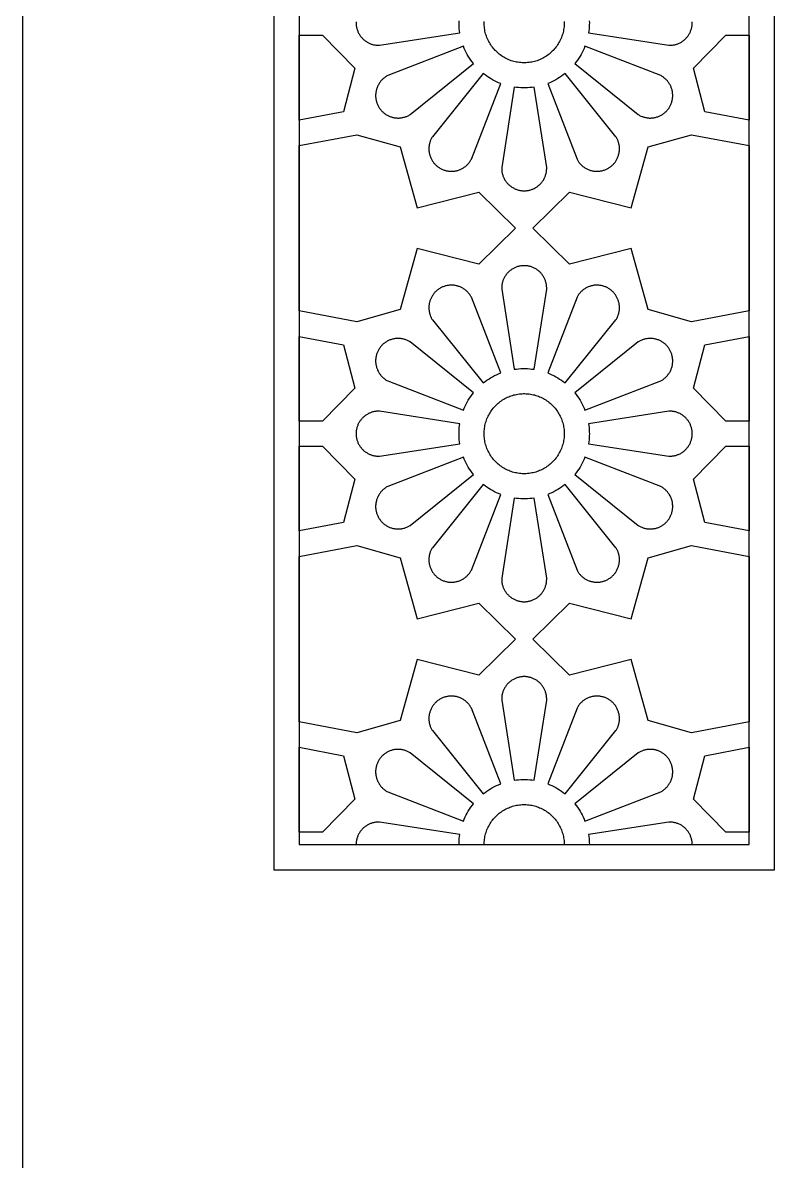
# Model space of a CAD drawing. Extents: x 0 to 1266, y 0 to 1438.
# Drawn here: x 0 to 305.1, y 265.8 to 719.1 of the extents above; entities that cross this region are included whole.
import ezdxf

# ---------------------------------------------------------------- set-up
doc = ezdxf.new("R2010")
doc.units = 0
doc.layers.add('Default_Layer', color=1, linetype='CONTINUOUS')

msp = doc.modelspace()

# ---------------------------------------------------------------- linework, layer by layer
at = {"layer": 'Default_Layer'}
for points in [[(0, 1438.2), (1266.43, 1438.2), (1266.43, 0), (0, 0), (0, 1438.2)], [(299.2, 1056.36), (100, 1056.36), (100, 381.84), (299.2, 381.84), (299.2, 1056.36)], [(289.2, 391.84), (289.2, 1046.36), (110, 1046.36), (110, 391.84), (289.2, 391.84)], [(132.14, 701.02), (127.71, 683.7), (110, 680.36), (110, 714.1), (119.36, 714.1), (132.14, 701.02)], [(271.49, 683.7), (267.06, 701.02), (279.84, 714.1), (289.2, 714.1), (289.2, 680.36), (271.49, 683.7)], [(179.39, 702.83), (178.85, 703.53), (178.33, 704.26), (177.83, 704.99), (177.36, 705.75), (176.92, 706.52), (176.5, 707.3), (176.11, 708.1), (175.74, 708.91), (175.41, 709.74), (145.26, 698.07), (144.98, 697.92), (144.72, 697.76), (144.46, 697.59), (144.2, 697.42), (143.95, 697.23), (143.71, 697.04), (143.47, 696.83), (143.24, 696.62), (143.02, 696.41), (142.81, 696.18), (142.6, 695.95), (142.41, 695.71), (142.22, 695.46), (142.04, 695.21), (141.87, 694.95), (141.7, 694.69), (141.55, 694.42), (141.41, 694.14), (141.27, 693.86), (141.15, 693.58), (141.03, 693.29), (140.93, 692.99), (140.84, 692.7), (140.75, 692.4), (140.68, 692.1), (140.62, 691.79), (140.56, 691.49), (140.52, 691.18), (140.49, 690.87), (140.47, 690.56), (140.46, 690.25), (140.46, 689.94), (140.47, 689.63), (140.5, 689.32), (140.53, 689.01), (140.57, 688.71), (140.63, 688.4), (140.69, 688.1), (140.77, 687.79), (140.86, 687.5), (140.95, 687.2), (141.06, 686.91), (141.18, 686.62), (141.3, 686.34), (141.44, 686.06), (141.58, 685.79), (141.74, 685.52), (141.9, 685.25), (142.08, 685), (142.26, 684.74), (142.45, 684.5), (142.65, 684.26), (142.86, 684.03), (143.07, 683.81), (143.3, 683.59), (143.53, 683.38), (143.76, 683.18), (144.01, 682.99), (144.26, 682.81), (144.51, 682.63), (144.78, 682.47), (145.05, 682.31), (145.32, 682.16), (145.6, 682.03), (145.88, 681.9), (146.17, 681.78), (146.46, 681.67), (146.75, 681.58), (147.05, 681.49), (147.35, 681.41), (147.66, 681.34), (147.96, 681.29), (148.27, 681.24), (148.58, 681.21), (148.89, 681.19), (149.2, 681.17), (149.51, 681.17), (149.82, 681.18), (150.13, 681.2), (150.44, 681.23), (150.74, 681.27), (151.05, 681.32), (151.35, 681.38), (151.66, 681.45), (151.96, 681.53), (152.25, 681.63), (152.55, 681.73), (152.83, 681.84), (153.12, 681.97), (153.4, 682.1), (153.68, 682.24), (153.95, 682.39), (154.21, 682.56), (179.39, 702.83)], [(223.79, 709.74), (223.46, 708.91), (223.09, 708.1), (222.7, 707.3), (222.29, 706.52), (221.84, 705.75), (221.37, 704.99), (220.87, 704.26), (220.35, 703.53), (219.81, 702.83), (244.99, 682.56), (245.25, 682.39), (245.52, 682.24), (245.8, 682.1), (246.08, 681.97), (246.37, 681.84), (246.66, 681.73), (246.95, 681.63), (247.24, 681.53), (247.54, 681.45), (247.85, 681.38), (248.15, 681.32), (248.46, 681.27), (248.76, 681.23), (249.07, 681.2), (249.38, 681.18), (249.69, 681.17), (250, 681.17), (250.31, 681.19), (250.62, 681.21), (250.93, 681.24), (251.24, 681.29), (251.54, 681.34), (251.85, 681.41), (252.15, 681.49), (252.45, 681.58), (252.74, 681.67), (253.03, 681.78), (253.32, 681.9), (253.6, 682.03), (253.88, 682.16), (254.16, 682.31), (254.42, 682.47), (254.69, 682.63), (254.94, 682.81), (255.19, 682.99), (255.44, 683.18), (255.67, 683.38), (255.91, 683.59), (256.13, 683.81), (256.34, 684.03), (256.55, 684.26), (256.75, 684.5), (256.94, 684.74), (257.12, 685), (257.3, 685.25), (257.46, 685.52), (257.62, 685.79), (257.76, 686.06), (257.9, 686.34), (258.02, 686.62), (258.14, 686.91), (258.25, 687.2), (258.34, 687.5), (258.43, 687.79), (258.51, 688.1), (258.57, 688.4), (258.63, 688.71), (258.67, 689.01), (258.7, 689.32), (258.73, 689.63), (258.74, 689.94), (258.74, 690.25), (258.73, 690.56), (258.71, 690.87), (258.68, 691.18), (258.64, 691.49), (258.58, 691.79), (258.52, 692.1), (258.45, 692.4), (258.36, 692.7), (258.27, 692.99), (258.17, 693.29), (258.05, 693.58), (257.93, 693.86), (257.79, 694.14), (257.65, 694.42), (257.5, 694.69), (257.33, 694.95), (257.16, 695.21), (256.98, 695.46), (256.79, 695.71), (256.6, 695.95), (256.39, 696.18), (256.18, 696.41), (255.96, 696.62), (255.73, 696.83), (255.49, 697.04), (255.25, 697.23), (255, 697.42), (254.74, 697.59), (254.48, 697.76), (254.22, 697.92), (253.94, 698.07), (223.79, 709.74)], [(190.24, 694.91), (189.41, 695.24), (188.6, 695.61), (187.8, 696), (187.02, 696.42), (186.25, 696.86), (185.49, 697.33), (184.75, 697.83), (184.03, 698.35), (183.33, 698.9), (163.05, 673.71), (162.89, 673.45), (162.74, 673.18), (162.6, 672.9), (162.47, 672.62), (162.34, 672.34), (162.23, 672.05), (162.13, 671.75), (162.03, 671.46), (161.95, 671.16), (161.88, 670.86), (161.82, 670.55), (161.77, 670.25), (161.73, 669.94), (161.7, 669.63), (161.68, 669.32), (161.67, 669.01), (161.67, 668.7), (161.68, 668.39), (161.71, 668.08), (161.74, 667.77), (161.79, 667.46), (161.84, 667.16), (161.91, 666.85), (161.99, 666.55), (162.07, 666.26), (162.17, 665.96), (162.28, 665.67), (162.4, 665.38), (162.52, 665.1), (162.66, 664.82), (162.81, 664.55), (162.97, 664.28), (163.13, 664.02), (163.31, 663.76), (163.49, 663.51), (163.68, 663.26), (163.88, 663.03), (164.09, 662.8), (164.31, 662.57), (164.53, 662.36), (164.76, 662.15), (165, 661.95), (165.24, 661.76), (165.49, 661.58), (165.75, 661.41), (166.02, 661.24), (166.28, 661.09), (166.56, 660.94), (166.84, 660.8), (167.12, 660.68), (167.41, 660.56), (167.7, 660.45), (168, 660.36), (168.29, 660.27), (168.59, 660.2), (168.9, 660.13), (169.2, 660.08), (169.51, 660.03), (169.82, 660), (170.13, 659.98), (170.44, 659.96), (170.75, 659.96), (171.06, 659.97), (171.37, 659.99), (171.68, 660.02), (171.99, 660.06), (172.29, 660.12), (172.6, 660.18), (172.9, 660.25), (173.2, 660.34), (173.49, 660.43), (173.79, 660.54), (174.07, 660.65), (174.36, 660.77), (174.64, 660.91), (174.91, 661.05), (175.18, 661.2), (175.45, 661.37), (175.71, 661.54), (175.96, 661.72), (176.21, 661.91), (176.45, 662.11), (176.68, 662.31), (176.9, 662.52), (177.12, 662.75), (177.33, 662.97), (177.53, 663.21), (177.73, 663.45), (177.91, 663.7), (178.09, 663.96), (178.26, 664.22), (178.42, 664.49), (178.57, 664.76), (190.24, 694.91)], [(215.87, 698.9), (215.17, 698.35), (214.45, 697.83), (213.71, 697.33), (212.95, 696.86), (212.18, 696.42), (211.4, 696), (210.6, 695.61), (209.79, 695.24), (208.96, 694.91), (220.64, 664.76), (220.78, 664.49), (220.94, 664.22), (221.11, 663.96), (221.29, 663.7), (221.47, 663.45), (221.67, 663.21), (221.87, 662.97), (222.08, 662.75), (222.3, 662.52), (222.52, 662.31), (222.75, 662.11), (222.99, 661.91), (223.24, 661.72), (223.49, 661.54), (223.75, 661.37), (224.02, 661.2), (224.29, 661.05), (224.56, 660.91), (224.84, 660.77), (225.13, 660.65), (225.41, 660.54), (225.71, 660.43), (226, 660.34), (226.3, 660.25), (226.6, 660.18), (226.91, 660.12), (227.21, 660.06), (227.52, 660.02), (227.83, 659.99), (228.14, 659.97), (228.45, 659.96), (228.76, 659.96), (229.07, 659.98), (229.38, 660), (229.69, 660.03), (230, 660.08), (230.3, 660.13), (230.61, 660.2), (230.91, 660.27), (231.21, 660.36), (231.5, 660.45), (231.79, 660.56), (232.08, 660.68), (232.36, 660.8), (232.64, 660.94), (232.92, 661.09), (233.19, 661.24), (233.45, 661.41), (233.71, 661.58), (233.96, 661.76), (234.2, 661.95), (234.44, 662.15), (234.67, 662.36), (234.9, 662.57), (235.11, 662.8), (235.32, 663.03), (235.52, 663.26), (235.71, 663.51), (235.9, 663.76), (236.07, 664.02), (236.24, 664.28), (236.39, 664.55), (236.54, 664.82), (236.68, 665.1), (236.8, 665.38), (236.92, 665.67), (237.03, 665.96), (237.13, 666.26), (237.21, 666.55), (237.29, 666.85), (237.36, 667.16), (237.41, 667.46), (237.46, 667.77), (237.49, 668.08), (237.52, 668.39), (237.53, 668.7), (237.53, 669.01), (237.52, 669.32), (237.51, 669.63), (237.48, 669.94), (237.43, 670.25), (237.38, 670.55), (237.32, 670.86), (237.25, 671.16), (237.17, 671.46), (237.07, 671.75), (236.97, 672.05), (236.86, 672.34), (236.73, 672.62), (236.6, 672.9), (236.46, 673.18), (236.31, 673.45), (236.15, 673.71), (215.87, 698.9)], [(203.59, 693.47), (202.71, 693.35), (201.82, 693.26), (200.93, 693.19), (200.05, 693.16), (199.16, 693.16), (198.27, 693.19), (197.38, 693.26), (196.49, 693.35), (195.61, 693.47), (190.65, 661.52), (190.64, 661.21), (190.64, 660.9), (190.66, 660.59), (190.68, 660.28), (190.72, 659.97), (190.76, 659.67), (190.82, 659.36), (190.89, 659.06), (190.97, 658.76), (191.06, 658.46), (191.15, 658.16), (191.26, 657.87), (191.38, 657.59), (191.51, 657.3), (191.65, 657.03), (191.8, 656.75), (191.95, 656.49), (192.12, 656.22), (192.3, 655.97), (192.48, 655.72), (192.67, 655.47), (192.87, 655.24), (193.08, 655.01), (193.3, 654.79), (193.53, 654.57), (193.76, 654.37), (194, 654.17), (194.24, 653.98), (194.49, 653.8), (194.75, 653.62), (195.02, 653.46), (195.29, 653.31), (195.56, 653.16), (195.84, 653.03), (196.12, 652.9), (196.41, 652.79), (196.7, 652.68), (197, 652.58), (197.3, 652.5), (197.6, 652.43), (197.9, 652.36), (198.21, 652.31), (198.52, 652.26), (198.83, 652.23), (199.13, 652.21), (199.45, 652.2), (199.76, 652.2), (200.07, 652.21), (200.38, 652.23), (200.68, 652.26), (200.99, 652.31), (201.3, 652.36), (201.6, 652.43), (201.9, 652.5), (202.2, 652.58), (202.5, 652.68), (202.79, 652.79), (203.08, 652.9), (203.36, 653.03), (203.64, 653.16), (203.92, 653.31), (204.19, 653.46), (204.45, 653.62), (204.71, 653.8), (204.96, 653.98), (205.2, 654.17), (205.44, 654.37), (205.68, 654.57), (205.9, 654.79), (206.12, 655.01), (206.33, 655.24), (206.53, 655.47), (206.72, 655.72), (206.9, 655.97), (207.08, 656.22), (207.25, 656.49), (207.4, 656.75), (207.55, 657.03), (207.69, 657.3), (207.82, 657.59), (207.94, 657.87), (208.05, 658.16), (208.15, 658.46), (208.23, 658.76), (208.31, 659.06), (208.38, 659.36), (208.44, 659.67), (208.48, 659.97), (208.52, 660.28), (208.54, 660.59), (208.56, 660.9), (208.56, 661.21), (208.56, 661.52), (203.59, 693.47)], [(181.52, 651.64), (196.21, 637.29), (181.52, 622.94), (157.04, 629.19), (150.21, 604.86), (133.04, 600.04), (110, 604.39), (110, 670.19), (133.04, 674.53), (150.21, 669.71), (157.04, 645.38), (181.52, 651.64)], [(248.99, 669.71), (266.16, 674.53), (289.2, 670.19), (289.2, 604.39), (266.16, 600.04), (248.99, 604.86), (242.16, 629.19), (217.68, 622.94), (202.99, 637.29), (217.68, 651.64), (242.16, 645.38), (248.99, 669.71)], [(195.61, 581.11), (196.49, 581.23), (197.38, 581.32), (198.27, 581.38), (199.16, 581.41), (200.05, 581.41), (200.93, 581.38), (201.82, 581.32), (202.71, 581.23), (203.59, 581.11), (208.56, 613.05), (208.56, 613.36), (208.56, 613.67), (208.54, 613.98), (208.52, 614.29), (208.48, 614.6), (208.44, 614.91), (208.38, 615.21), (208.31, 615.52), (208.23, 615.82), (208.15, 616.12), (208.05, 616.41), (207.94, 616.7), (207.82, 616.99), (207.69, 617.27), (207.55, 617.55), (207.4, 617.82), (207.25, 618.09), (207.08, 618.35), (206.9, 618.61), (206.72, 618.86), (206.53, 619.1), (206.33, 619.34), (206.12, 619.57), (205.9, 619.79), (205.68, 620), (205.44, 620.21), (205.2, 620.41), (204.96, 620.6), (204.71, 620.78), (204.45, 620.95), (204.19, 621.11), (203.92, 621.27), (203.64, 621.41), (203.36, 621.55), (203.08, 621.67), (202.79, 621.79), (202.5, 621.89), (202.2, 621.99), (201.9, 622.07), (201.6, 622.15), (201.3, 622.21), (200.99, 622.27), (200.68, 622.31), (200.38, 622.34), (200.07, 622.36), (199.76, 622.37), (199.45, 622.37), (199.13, 622.36), (198.83, 622.34), (198.52, 622.31), (198.21, 622.27), (197.9, 622.21), (197.6, 622.15), (197.3, 622.07), (197, 621.99), (196.7, 621.89), (196.41, 621.79), (196.12, 621.67), (195.84, 621.55), (195.56, 621.41), (195.29, 621.27), (195.02, 621.11), (194.75, 620.95), (194.49, 620.78), (194.24, 620.6), (194, 620.41), (193.76, 620.21), (193.53, 620), (193.3, 619.79), (193.08, 619.57), (192.87, 619.34), (192.67, 619.1), (192.48, 618.86), (192.3, 618.61), (192.12, 618.35), (191.95, 618.09), (191.8, 617.82), (191.65, 617.55), (191.51, 617.27), (191.38, 616.99), (191.26, 616.7), (191.15, 616.41), (191.06, 616.12), (190.97, 615.82), (190.89, 615.52), (190.82, 615.21), (190.76, 614.91), (190.72, 614.6), (190.68, 614.29), (190.66, 613.98), (190.64, 613.67), (190.64, 613.36), (190.65, 613.05), (195.61, 581.11)], [(183.33, 575.68), (184.03, 576.22), (184.75, 576.75), (185.49, 577.24), (186.25, 577.71), (187.02, 578.16), (187.8, 578.58), (188.6, 578.97), (189.41, 579.33), (190.24, 579.67), (178.57, 609.82), (178.42, 610.09), (178.26, 610.36), (178.09, 610.62), (177.91, 610.87), (177.73, 611.12), (177.53, 611.36), (177.33, 611.6), (177.12, 611.83), (176.9, 612.05), (176.68, 612.26), (176.45, 612.47), (176.21, 612.67), (175.96, 612.86), (175.71, 613.04), (175.45, 613.21), (175.18, 613.37), (174.91, 613.52), (174.64, 613.67), (174.36, 613.8), (174.07, 613.92), (173.79, 614.04), (173.49, 614.14), (173.2, 614.24), (172.9, 614.32), (172.6, 614.39), (172.29, 614.46), (171.99, 614.51), (171.68, 614.55), (171.37, 614.58), (171.06, 614.6), (170.75, 614.61), (170.44, 614.61), (170.13, 614.6), (169.82, 614.58), (169.51, 614.54), (169.2, 614.5), (168.9, 614.44), (168.59, 614.38), (168.29, 614.3), (168, 614.22), (167.7, 614.12), (167.41, 614.01), (167.12, 613.9), (166.84, 613.77), (166.56, 613.63), (166.28, 613.49), (166.02, 613.33), (165.75, 613.17), (165.49, 613), (165.24, 612.81), (165, 612.62), (164.76, 612.42), (164.53, 612.22), (164.31, 612), (164.09, 611.78), (163.88, 611.55), (163.68, 611.31), (163.49, 611.07), (163.31, 610.82), (163.13, 610.56), (162.97, 610.3), (162.81, 610.03), (162.66, 609.75), (162.52, 609.48), (162.4, 609.19), (162.28, 608.91), (162.17, 608.61), (162.07, 608.32), (161.99, 608.02), (161.91, 607.72), (161.84, 607.42), (161.79, 607.11), (161.74, 606.8), (161.71, 606.5), (161.68, 606.19), (161.67, 605.88), (161.67, 605.57), (161.68, 605.26), (161.7, 604.95), (161.73, 604.64), (161.77, 604.33), (161.82, 604.02), (161.88, 603.72), (161.95, 603.42), (162.03, 603.12), (162.13, 602.82), (162.23, 602.53), (162.34, 602.24), (162.47, 601.95), (162.6, 601.67), (162.74, 601.4), (162.89, 601.13), (163.05, 600.86), (183.33, 575.68)], [(208.96, 579.67), (209.79, 579.33), (210.6, 578.97), (211.4, 578.58), (212.18, 578.16), (212.95, 577.71), (213.71, 577.24), (214.45, 576.75), (215.17, 576.22), (215.87, 575.68), (236.15, 600.86), (236.31, 601.13), (236.46, 601.4), (236.6, 601.67), (236.73, 601.95), (236.86, 602.24), (236.97, 602.53), (237.07, 602.82), (237.17, 603.12), (237.25, 603.42), (237.32, 603.72), (237.38, 604.02), (237.43, 604.33), (237.48, 604.64), (237.51, 604.95), (237.52, 605.26), (237.53, 605.57), (237.53, 605.88), (237.52, 606.19), (237.49, 606.5), (237.46, 606.8), (237.41, 607.11), (237.36, 607.42), (237.29, 607.72), (237.21, 608.02), (237.13, 608.32), (237.03, 608.61), (236.92, 608.91), (236.8, 609.19), (236.68, 609.48), (236.54, 609.75), (236.39, 610.03), (236.24, 610.3), (236.07, 610.56), (235.9, 610.82), (235.71, 611.07), (235.52, 611.31), (235.32, 611.55), (235.11, 611.78), (234.9, 612), (234.67, 612.22), (234.44, 612.42), (234.2, 612.62), (233.96, 612.81), (233.71, 613), (233.45, 613.17), (233.19, 613.33), (232.92, 613.49), (232.64, 613.63), (232.36, 613.77), (232.08, 613.9), (231.79, 614.01), (231.5, 614.12), (231.21, 614.22), (230.91, 614.3), (230.61, 614.38), (230.3, 614.44), (230, 614.5), (229.69, 614.54), (229.38, 614.58), (229.07, 614.6), (228.76, 614.61), (228.45, 614.61), (228.14, 614.6), (227.83, 614.58), (227.52, 614.55), (227.21, 614.51), (226.91, 614.46), (226.6, 614.39), (226.3, 614.32), (226, 614.24), (225.71, 614.14), (225.41, 614.04), (225.13, 613.92), (224.84, 613.8), (224.56, 613.67), (224.29, 613.52), (224.02, 613.37), (223.75, 613.21), (223.49, 613.04), (223.24, 612.86), (222.99, 612.67), (222.75, 612.47), (222.52, 612.26), (222.3, 612.05), (222.08, 611.83), (221.87, 611.6), (221.67, 611.36), (221.47, 611.12), (221.29, 610.87), (221.11, 610.62), (220.94, 610.36), (220.78, 610.09), (220.64, 609.82), (208.96, 579.67)], [(132.14, 573.55), (119.36, 560.47), (110, 560.47), (110, 594.21), (127.71, 590.87), (132.14, 573.55)], [(279.84, 560.47), (267.06, 573.55), (271.49, 590.87), (289.2, 594.21), (289.2, 560.47), (279.84, 560.47)], [(175.41, 564.84), (175.74, 565.66), (176.11, 566.47), (176.5, 567.27), (176.92, 568.06), (177.36, 568.83), (177.83, 569.58), (178.33, 570.32), (178.85, 571.04), (179.39, 571.74), (154.21, 592.02), (153.95, 592.18), (153.68, 592.33), (153.4, 592.47), (153.12, 592.61), (152.83, 592.73), (152.55, 592.84), (152.25, 592.95), (151.96, 593.04), (151.66, 593.12), (151.35, 593.19), (151.05, 593.26), (150.74, 593.31), (150.44, 593.35), (150.13, 593.38), (149.82, 593.4), (149.51, 593.41), (149.2, 593.4), (148.89, 593.39), (148.58, 593.37), (148.27, 593.33), (147.96, 593.29), (147.66, 593.23), (147.35, 593.16), (147.05, 593.09), (146.75, 593), (146.46, 592.9), (146.17, 592.79), (145.88, 592.68), (145.6, 592.55), (145.32, 592.41), (145.05, 592.26), (144.78, 592.11), (144.51, 591.94), (144.26, 591.77), (144.01, 591.58), (143.76, 591.39), (143.53, 591.19), (143.3, 590.98), (143.07, 590.77), (142.86, 590.54), (142.65, 590.31), (142.45, 590.08), (142.26, 589.83), (142.08, 589.58), (141.9, 589.32), (141.74, 589.06), (141.58, 588.79), (141.44, 588.52), (141.3, 588.24), (141.18, 587.95), (141.06, 587.66), (140.95, 587.37), (140.86, 587.08), (140.77, 586.78), (140.69, 586.48), (140.63, 586.18), (140.57, 585.87), (140.53, 585.56), (140.5, 585.25), (140.47, 584.94), (140.46, 584.63), (140.46, 584.32), (140.47, 584.01), (140.49, 583.7), (140.52, 583.39), (140.56, 583.09), (140.62, 582.78), (140.68, 582.48), (140.75, 582.17), (140.84, 581.88), (140.93, 581.58), (141.03, 581.29), (141.15, 581), (141.27, 580.71), (141.41, 580.43), (141.55, 580.16), (141.7, 579.89), (141.87, 579.62), (142.04, 579.37), (142.22, 579.11), (142.41, 578.87), (142.6, 578.63), (142.81, 578.39), (143.02, 578.17), (143.24, 577.95), (143.47, 577.74), (143.71, 577.54), (143.95, 577.34), (144.2, 577.16), (144.46, 576.98), (144.72, 576.82), (144.98, 576.66), (145.26, 576.51), (175.41, 564.84)], [(219.81, 571.74), (220.35, 571.04), (220.87, 570.32), (221.37, 569.58), (221.84, 568.83), (222.29, 568.06), (222.7, 567.27), (223.09, 566.47), (223.46, 565.66), (223.79, 564.84), (253.94, 576.51), (254.22, 576.66), (254.48, 576.82), (254.74, 576.98), (255, 577.16), (255.25, 577.34), (255.49, 577.54), (255.73, 577.74), (255.96, 577.95), (256.18, 578.17), (256.39, 578.39), (256.6, 578.63), (256.79, 578.87), (256.98, 579.11), (257.16, 579.37), (257.33, 579.62), (257.5, 579.89), (257.65, 580.16), (257.79, 580.43), (257.93, 580.71), (258.05, 581), (258.17, 581.29), (258.27, 581.58), (258.36, 581.88), (258.45, 582.17), (258.52, 582.48), (258.58, 582.78), (258.64, 583.09), (258.68, 583.39), (258.71, 583.7), (258.73, 584.01), (258.74, 584.32), (258.74, 584.63), (258.73, 584.94), (258.7, 585.25), (258.67, 585.56), (258.63, 585.87), (258.57, 586.18), (258.51, 586.48), (258.43, 586.78), (258.34, 587.08), (258.25, 587.37), (258.14, 587.66), (258.02, 587.95), (257.9, 588.24), (257.76, 588.52), (257.62, 588.79), (257.46, 589.06), (257.3, 589.32), (257.12, 589.58), (256.94, 589.83), (256.75, 590.08), (256.55, 590.31), (256.34, 590.54), (256.13, 590.77), (255.91, 590.98), (255.67, 591.19), (255.44, 591.39), (255.19, 591.58), (254.94, 591.77), (254.69, 591.94), (254.42, 592.11), (254.16, 592.26), (253.88, 592.41), (253.6, 592.55), (253.32, 592.68), (253.03, 592.79), (252.74, 592.9), (252.45, 593), (252.15, 593.09), (251.85, 593.16), (251.54, 593.23), (251.24, 593.29), (250.93, 593.33), (250.62, 593.37), (250.31, 593.39), (250, 593.4), (249.69, 593.41), (249.38, 593.4), (249.07, 593.38), (248.76, 593.35), (248.46, 593.31), (248.15, 593.26), (247.85, 593.19), (247.54, 593.12), (247.24, 593.04), (246.95, 592.95), (246.66, 592.84), (246.37, 592.73), (246.08, 592.61), (245.8, 592.47), (245.52, 592.33), (245.25, 592.18), (244.99, 592.02), (219.81, 571.74)], [(215.54, 555.47), (215.53, 554.92), (215.5, 554.37), (215.46, 553.82), (215.39, 553.28), (215.31, 552.73), (215.2, 552.19), (215.08, 551.66), (214.94, 551.13), (214.78, 550.6), (214.6, 550.08), (214.41, 549.56), (214.19, 549.06), (213.96, 548.56), (213.72, 548.06), (213.45, 547.58), (213.17, 547.11), (212.87, 546.64), (212.56, 546.19), (212.23, 545.75), (211.89, 545.32), (211.53, 544.9), (211.16, 544.5), (210.78, 544.1), (210.38, 543.72), (209.96, 543.36), (209.54, 543.01), (209.1, 542.67), (208.66, 542.35), (208.2, 542.05), (207.73, 541.76), (207.25, 541.49), (206.76, 541.23), (206.27, 540.99), (205.76, 540.77), (205.25, 540.57), (204.74, 540.38), (204.21, 540.21), (203.68, 540.06), (203.15, 539.93), (202.61, 539.82), (202.07, 539.72), (201.52, 539.65), (200.97, 539.59), (200.43, 539.55), (199.88, 539.53), (199.33, 539.53), (198.78, 539.55), (198.23, 539.59), (197.68, 539.65), (197.13, 539.72), (196.59, 539.82), (196.05, 539.93), (195.52, 540.06), (194.99, 540.21), (194.47, 540.38), (193.95, 540.57), (193.44, 540.77), (192.93, 540.99), (192.44, 541.23), (191.95, 541.49), (191.47, 541.76), (191, 542.05), (190.54, 542.35), (190.1, 542.67), (189.66, 543.01), (189.24, 543.36), (188.82, 543.72), (188.43, 544.1), (188.04, 544.5), (187.67, 544.9), (187.31, 545.32), (186.97, 545.75), (186.64, 546.19), (186.33, 546.64), (186.03, 547.11), (185.75, 547.58), (185.48, 548.06), (185.24, 548.56), (185.01, 549.06), (184.79, 549.56), (184.6, 550.08), (184.42, 550.6), (184.26, 551.13), (184.12, 551.66), (184, 552.19), (183.9, 552.73), (183.81, 553.28), (183.74, 553.82), (183.7, 554.37), (183.67, 554.92), (183.66, 555.47), (183.67, 556.02), (183.7, 556.57), (183.74, 557.12), (183.81, 557.67), (183.9, 558.21), (184, 558.75), (184.12, 559.29), (184.26, 559.82), (184.42, 560.35), (184.6, 560.87), (184.79, 561.38), (185.01, 561.89), (185.24, 562.39), (185.48, 562.88), (185.75, 563.36), (186.03, 563.84), (186.33, 564.3), (186.64, 564.75), (186.97, 565.2), (187.31, 565.63), (187.67, 566.04), (188.04, 566.45), (188.43, 566.84), (188.82, 567.22), (189.24, 567.59), (189.66, 567.94), (190.1, 568.27), (190.54, 568.59), (191, 568.9), (191.47, 569.19), (191.95, 569.46), (192.44, 569.71), (192.93, 569.95), (193.44, 570.17), (193.95, 570.38), (194.47, 570.56), (194.99, 570.73), (195.52, 570.88), (196.05, 571.01), (196.59, 571.13), (197.13, 571.22), (197.68, 571.3), (198.23, 571.36), (198.78, 571.39), (199.33, 571.41), (199.88, 571.41), (200.43, 571.39), (200.97, 571.36), (201.52, 571.3), (202.07, 571.22), (202.61, 571.13), (203.15, 571.01), (203.68, 570.88), (204.21, 570.73), (204.74, 570.56), (205.25, 570.38), (205.76, 570.17), (206.27, 569.95), (206.76, 569.71), (207.25, 569.46), (207.73, 569.19), (208.2, 568.9), (208.66, 568.59), (209.1, 568.27), (209.54, 567.94), (209.96, 567.59), (210.38, 567.22), (210.78, 566.84), (211.16, 566.45), (211.53, 566.04), (211.89, 565.63), (212.23, 565.2), (212.56, 564.75), (212.87, 564.3), (213.17, 563.84), (213.45, 563.36), (213.72, 562.88), (213.96, 562.39), (214.19, 561.89), (214.41, 561.38), (214.6, 560.87), (214.78, 560.35), (214.94, 559.82), (215.08, 559.29), (215.2, 558.75), (215.31, 558.21), (215.39, 557.67), (215.46, 557.12), (215.5, 556.57), (215.53, 556.02), (215.54, 555.47)], [(173.97, 551.49), (173.86, 552.28), (173.77, 553.07), (173.71, 553.87), (173.67, 554.67), (173.66, 555.47), (173.67, 556.27), (173.71, 557.07), (173.77, 557.87), (173.86, 558.67), (173.97, 559.46), (142.02, 564.43), (141.71, 564.43), (141.41, 564.43), (141.1, 564.42), (140.79, 564.39), (140.49, 564.36), (140.18, 564.31), (139.88, 564.26), (139.58, 564.19), (139.28, 564.11), (138.99, 564.03), (138.7, 563.93), (138.41, 563.82), (138.13, 563.71), (137.84, 563.58), (137.57, 563.45), (137.3, 563.3), (137.03, 563.15), (136.77, 562.99), (136.52, 562.81), (136.27, 562.63), (136.03, 562.44), (135.79, 562.25), (135.56, 562.04), (135.34, 561.83), (135.13, 561.61), (134.92, 561.38), (134.72, 561.15), (134.53, 560.91), (134.35, 560.66), (134.18, 560.4), (134.01, 560.15), (133.86, 559.88), (133.71, 559.61), (133.57, 559.34), (133.44, 559.06), (133.33, 558.77), (133.22, 558.49), (133.12, 558.19), (133.03, 557.9), (132.95, 557.6), (132.89, 557.3), (132.83, 557), (132.78, 556.7), (132.74, 556.39), (132.72, 556.09), (132.7, 555.78), (132.7, 555.47), (132.7, 555.17), (132.72, 554.86), (132.74, 554.55), (132.78, 554.25), (132.83, 553.94), (132.89, 553.64), (132.95, 553.34), (133.03, 553.05), (133.12, 552.75), (133.22, 552.46), (133.33, 552.17), (133.44, 551.89), (133.57, 551.61), (133.71, 551.34), (133.86, 551.07), (134.01, 550.8), (134.18, 550.54), (134.35, 550.29), (134.53, 550.04), (134.72, 549.8), (134.92, 549.56), (135.13, 549.34), (135.34, 549.12), (135.56, 548.9), (135.79, 548.7), (136.03, 548.5), (136.27, 548.31), (136.52, 548.13), (136.77, 547.96), (137.03, 547.8), (137.3, 547.64), (137.57, 547.5), (137.84, 547.36), (138.13, 547.24), (138.41, 547.12), (138.7, 547.01), (138.99, 546.92), (139.28, 546.83), (139.58, 546.76), (139.88, 546.69), (140.18, 546.63), (140.49, 546.59), (140.79, 546.55), (141.1, 546.53), (141.41, 546.51), (141.71, 546.51), (142.02, 546.52), (173.97, 551.49)], [(257.18, 546.52), (257.49, 546.51), (257.8, 546.51), (258.1, 546.53), (258.41, 546.55), (258.71, 546.59), (259.02, 546.63), (259.32, 546.69), (259.62, 546.76), (259.92, 546.83), (260.21, 546.92), (260.5, 547.01), (260.79, 547.12), (261.08, 547.24), (261.36, 547.36), (261.63, 547.5), (261.9, 547.64), (262.17, 547.8), (262.43, 547.96), (262.68, 548.13), (262.93, 548.31), (263.17, 548.5), (263.41, 548.7), (263.64, 548.9), (263.86, 549.12), (264.07, 549.34), (264.28, 549.56), (264.48, 549.8), (264.67, 550.04), (264.85, 550.29), (265.02, 550.54), (265.19, 550.8), (265.34, 551.07), (265.49, 551.34), (265.63, 551.61), (265.76, 551.89), (265.87, 552.17), (265.98, 552.46), (266.08, 552.75), (266.17, 553.05), (266.25, 553.34), (266.31, 553.64), (266.37, 553.94), (266.42, 554.25), (266.46, 554.55), (266.48, 554.86), (266.5, 555.17), (266.5, 555.47), (266.5, 555.78), (266.48, 556.09), (266.46, 556.39), (266.42, 556.7), (266.37, 557), (266.31, 557.3), (266.25, 557.6), (266.17, 557.9), (266.08, 558.19), (265.98, 558.49), (265.87, 558.77), (265.76, 559.06), (265.63, 559.34), (265.49, 559.61), (265.34, 559.88), (265.19, 560.15), (265.02, 560.4), (264.85, 560.66), (264.67, 560.91), (264.48, 561.15), (264.28, 561.38), (264.07, 561.61), (263.86, 561.83), (263.64, 562.04), (263.41, 562.25), (263.17, 562.44), (262.93, 562.63), (262.68, 562.81), (262.43, 562.99), (262.17, 563.15), (261.9, 563.3), (261.63, 563.45), (261.36, 563.58), (261.08, 563.71), (260.79, 563.82), (260.5, 563.93), (260.21, 564.03), (259.92, 564.11), (259.62, 564.19), (259.32, 564.26), (259.02, 564.31), (258.71, 564.36), (258.41, 564.39), (258.1, 564.42), (257.8, 564.43), (257.49, 564.43), (257.18, 564.43), (225.23, 559.46), (225.34, 558.67), (225.43, 557.87), (225.49, 557.07), (225.53, 556.27), (225.54, 555.47), (225.53, 554.67), (225.49, 553.87), (225.43, 553.07), (225.34, 552.28), (225.23, 551.49), (257.18, 546.52)], [(132.14, 537.4), (127.71, 520.07), (110, 516.73), (110, 550.47), (119.36, 550.47), (132.14, 537.4)], [(271.49, 520.07), (267.06, 537.4), (279.84, 550.47), (289.2, 550.47), (289.2, 516.73), (271.49, 520.07)], [(179.39, 539.2), (178.85, 539.91), (178.33, 540.63), (177.83, 541.36), (177.36, 542.12), (176.92, 542.89), (176.5, 543.67), (176.11, 544.47), (175.74, 545.28), (175.41, 546.11), (145.26, 534.44), (144.98, 534.29), (144.72, 534.13), (144.46, 533.96), (144.2, 533.79), (143.95, 533.6), (143.71, 533.41), (143.47, 533.21), (143.24, 533), (143.02, 532.78), (142.81, 532.55), (142.6, 532.32), (142.41, 532.08), (142.22, 531.83), (142.04, 531.58), (141.87, 531.32), (141.7, 531.06), (141.55, 530.79), (141.41, 530.51), (141.27, 530.23), (141.15, 529.95), (141.03, 529.66), (140.93, 529.37), (140.84, 529.07), (140.75, 528.77), (140.68, 528.47), (140.62, 528.17), (140.56, 527.86), (140.52, 527.55), (140.49, 527.24), (140.47, 526.93), (140.46, 526.62), (140.46, 526.31), (140.47, 526), (140.5, 525.69), (140.53, 525.38), (140.57, 525.08), (140.63, 524.77), (140.69, 524.47), (140.77, 524.17), (140.86, 523.87), (140.95, 523.57), (141.06, 523.28), (141.18, 522.99), (141.3, 522.71), (141.44, 522.43), (141.58, 522.16), (141.74, 521.89), (141.9, 521.62), (142.08, 521.37), (142.26, 521.12), (142.45, 520.87), (142.65, 520.63), (142.86, 520.4), (143.07, 520.18), (143.3, 519.96), (143.53, 519.75), (143.76, 519.55), (144.01, 519.36), (144.26, 519.18), (144.51, 519), (144.78, 518.84), (145.05, 518.68), (145.32, 518.53), (145.6, 518.4), (145.88, 518.27), (146.17, 518.15), (146.46, 518.04), (146.75, 517.95), (147.05, 517.86), (147.35, 517.78), (147.66, 517.72), (147.96, 517.66), (148.27, 517.62), (148.58, 517.58), (148.89, 517.56), (149.2, 517.54), (149.51, 517.54), (149.82, 517.55), (150.13, 517.57), (150.44, 517.6), (150.74, 517.64), (151.05, 517.69), (151.35, 517.75), (151.66, 517.82), (151.96, 517.91), (152.25, 518), (152.55, 518.1), (152.83, 518.22), (153.12, 518.34), (153.4, 518.47), (153.68, 518.61), (153.95, 518.77), (154.21, 518.93), (179.39, 539.2)], [(223.79, 546.11), (223.46, 545.28), (223.09, 544.47), (222.7, 543.67), (222.29, 542.89), (221.84, 542.12), (221.37, 541.36), (220.87, 540.63), (220.35, 539.91), (219.81, 539.2), (244.99, 518.93), (245.25, 518.77), (245.52, 518.61), (245.8, 518.47), (246.08, 518.34), (246.37, 518.22), (246.66, 518.1), (246.95, 518), (247.24, 517.91), (247.54, 517.82), (247.85, 517.75), (248.15, 517.69), (248.46, 517.64), (248.76, 517.6), (249.07, 517.57), (249.38, 517.55), (249.69, 517.54), (250, 517.54), (250.31, 517.56), (250.62, 517.58), (250.93, 517.62), (251.24, 517.66), (251.54, 517.72), (251.85, 517.78), (252.15, 517.86), (252.45, 517.95), (252.74, 518.04), (253.03, 518.15), (253.32, 518.27), (253.6, 518.4), (253.88, 518.53), (254.16, 518.68), (254.42, 518.84), (254.69, 519), (254.94, 519.18), (255.19, 519.36), (255.44, 519.55), (255.67, 519.75), (255.91, 519.96), (256.13, 520.18), (256.34, 520.4), (256.55, 520.63), (256.75, 520.87), (256.94, 521.12), (257.12, 521.37), (257.3, 521.62), (257.46, 521.89), (257.62, 522.16), (257.76, 522.43), (257.9, 522.71), (258.02, 522.99), (258.14, 523.28), (258.25, 523.57), (258.34, 523.87), (258.43, 524.17), (258.51, 524.47), (258.57, 524.77), (258.63, 525.08), (258.67, 525.38), (258.7, 525.69), (258.73, 526), (258.74, 526.31), (258.74, 526.62), (258.73, 526.93), (258.71, 527.24), (258.68, 527.55), (258.64, 527.86), (258.58, 528.17), (258.52, 528.47), (258.45, 528.77), (258.36, 529.07), (258.27, 529.37), (258.17, 529.66), (258.05, 529.95), (257.93, 530.23), (257.79, 530.51), (257.65, 530.79), (257.5, 531.06), (257.33, 531.32), (257.16, 531.58), (256.98, 531.83), (256.79, 532.08), (256.6, 532.32), (256.39, 532.55), (256.18, 532.78), (255.96, 533), (255.73, 533.21), (255.49, 533.41), (255.25, 533.6), (255, 533.79), (254.74, 533.96), (254.48, 534.13), (254.22, 534.29), (253.94, 534.44), (223.79, 546.11)], [(190.24, 531.28), (189.41, 531.62), (188.6, 531.98), (187.8, 532.37), (187.02, 532.79), (186.25, 533.23), (185.49, 533.7), (184.75, 534.2), (184.03, 534.72), (183.33, 535.27), (163.05, 510.08), (162.89, 509.82), (162.74, 509.55), (162.6, 509.27), (162.47, 508.99), (162.34, 508.71), (162.23, 508.42), (162.13, 508.12), (162.03, 507.83), (161.95, 507.53), (161.88, 507.23), (161.82, 506.92), (161.77, 506.62), (161.73, 506.31), (161.7, 506), (161.68, 505.69), (161.67, 505.38), (161.67, 505.07), (161.68, 504.76), (161.71, 504.45), (161.74, 504.14), (161.79, 503.83), (161.84, 503.53), (161.91, 503.23), (161.99, 502.92), (162.07, 502.63), (162.17, 502.33), (162.28, 502.04), (162.4, 501.75), (162.52, 501.47), (162.66, 501.19), (162.81, 500.92), (162.97, 500.65), (163.13, 500.39), (163.31, 500.13), (163.49, 499.88), (163.68, 499.64), (163.88, 499.4), (164.09, 499.17), (164.31, 498.95), (164.53, 498.73), (164.76, 498.52), (165, 498.32), (165.24, 498.13), (165.49, 497.95), (165.75, 497.78), (166.02, 497.61), (166.28, 497.46), (166.56, 497.31), (166.84, 497.17), (167.12, 497.05), (167.41, 496.93), (167.7, 496.83), (168, 496.73), (168.29, 496.64), (168.59, 496.57), (168.9, 496.5), (169.2, 496.45), (169.51, 496.4), (169.82, 496.37), (170.13, 496.35), (170.44, 496.33), (170.75, 496.33), (171.06, 496.34), (171.37, 496.36), (171.68, 496.39), (171.99, 496.44), (172.29, 496.49), (172.6, 496.55), (172.9, 496.62), (173.2, 496.71), (173.49, 496.8), (173.79, 496.91), (174.07, 497.02), (174.36, 497.15), (174.64, 497.28), (174.91, 497.42), (175.18, 497.58), (175.45, 497.74), (175.71, 497.91), (175.96, 498.09), (176.21, 498.28), (176.45, 498.48), (176.68, 498.68), (176.9, 498.9), (177.12, 499.12), (177.33, 499.35), (177.53, 499.58), (177.73, 499.82), (177.91, 500.07), (178.09, 500.33), (178.26, 500.59), (178.42, 500.86), (178.57, 501.13), (190.24, 531.28)], [(215.87, 535.27), (215.17, 534.72), (214.45, 534.2), (213.71, 533.7), (212.95, 533.23), (212.18, 532.79), (211.4, 532.37), (210.6, 531.98), (209.79, 531.62), (208.96, 531.28), (220.64, 501.13), (220.78, 500.86), (220.94, 500.59), (221.11, 500.33), (221.29, 500.07), (221.47, 499.82), (221.67, 499.58), (221.87, 499.35), (222.08, 499.12), (222.3, 498.9), (222.52, 498.68), (222.75, 498.48), (222.99, 498.28), (223.24, 498.09), (223.49, 497.91), (223.75, 497.74), (224.02, 497.58), (224.29, 497.42), (224.56, 497.28), (224.84, 497.15), (225.13, 497.02), (225.41, 496.91), (225.71, 496.8), (226, 496.71), (226.3, 496.62), (226.6, 496.55), (226.91, 496.49), (227.21, 496.44), (227.52, 496.39), (227.83, 496.36), (228.14, 496.34), (228.45, 496.33), (228.76, 496.33), (229.07, 496.35), (229.38, 496.37), (229.69, 496.4), (230, 496.45), (230.3, 496.5), (230.61, 496.57), (230.91, 496.64), (231.21, 496.73), (231.5, 496.83), (231.79, 496.93), (232.08, 497.05), (232.36, 497.17), (232.64, 497.31), (232.92, 497.46), (233.19, 497.61), (233.45, 497.78), (233.71, 497.95), (233.96, 498.13), (234.2, 498.32), (234.44, 498.52), (234.67, 498.73), (234.9, 498.95), (235.11, 499.17), (235.32, 499.4), (235.52, 499.64), (235.71, 499.88), (235.9, 500.13), (236.07, 500.39), (236.24, 500.65), (236.39, 500.92), (236.54, 501.19), (236.68, 501.47), (236.8, 501.75), (236.92, 502.04), (237.03, 502.33), (237.13, 502.63), (237.21, 502.92), (237.29, 503.23), (237.36, 503.53), (237.41, 503.83), (237.46, 504.14), (237.49, 504.45), (237.52, 504.76), (237.53, 505.07), (237.53, 505.38), (237.52, 505.69), (237.51, 506), (237.48, 506.31), (237.43, 506.62), (237.38, 506.92), (237.32, 507.23), (237.25, 507.53), (237.17, 507.83), (237.07, 508.12), (236.97, 508.42), (236.86, 508.71), (236.73, 508.99), (236.6, 509.27), (236.46, 509.55), (236.31, 509.82), (236.15, 510.08), (215.87, 535.27)], [(203.59, 529.84), (202.71, 529.72), (201.82, 529.63), (200.93, 529.57), (200.05, 529.54), (199.16, 529.54), (198.27, 529.57), (197.38, 529.63), (196.49, 529.72), (195.61, 529.84), (190.65, 497.89), (190.64, 497.58), (190.64, 497.27), (190.66, 496.96), (190.68, 496.65), (190.72, 496.34), (190.76, 496.04), (190.82, 495.73), (190.89, 495.43), (190.97, 495.13), (191.06, 494.83), (191.15, 494.54), (191.26, 494.25), (191.38, 493.96), (191.51, 493.68), (191.65, 493.4), (191.8, 493.12), (191.95, 492.86), (192.12, 492.6), (192.3, 492.34), (192.48, 492.09), (192.67, 491.85), (192.87, 491.61), (193.08, 491.38), (193.3, 491.16), (193.53, 490.94), (193.76, 490.74), (194, 490.54), (194.24, 490.35), (194.49, 490.17), (194.75, 489.99), (195.02, 489.83), (195.29, 489.68), (195.56, 489.53), (195.84, 489.4), (196.12, 489.27), (196.41, 489.16), (196.7, 489.05), (197, 488.96), (197.3, 488.87), (197.6, 488.8), (197.9, 488.73), (198.21, 488.68), (198.52, 488.64), (198.83, 488.6), (199.13, 488.58), (199.45, 488.57), (199.76, 488.57), (200.07, 488.58), (200.38, 488.6), (200.68, 488.64), (200.99, 488.68), (201.3, 488.73), (201.6, 488.8), (201.9, 488.87), (202.2, 488.96), (202.5, 489.05), (202.79, 489.16), (203.08, 489.27), (203.36, 489.4), (203.64, 489.53), (203.92, 489.68), (204.19, 489.83), (204.45, 489.99), (204.71, 490.17), (204.96, 490.35), (205.2, 490.54), (205.44, 490.74), (205.68, 490.94), (205.9, 491.16), (206.12, 491.38), (206.33, 491.61), (206.53, 491.85), (206.72, 492.09), (206.9, 492.34), (207.08, 492.6), (207.25, 492.86), (207.4, 493.12), (207.55, 493.4), (207.69, 493.68), (207.82, 493.96), (207.94, 494.25), (208.05, 494.54), (208.15, 494.83), (208.23, 495.13), (208.31, 495.43), (208.38, 495.73), (208.44, 496.04), (208.48, 496.34), (208.52, 496.65), (208.54, 496.96), (208.56, 497.27), (208.56, 497.58), (208.56, 497.89), (203.59, 529.84)], [(181.52, 488.01), (196.21, 473.66), (181.52, 459.31), (157.04, 465.56), (150.21, 441.23), (133.04, 436.41), (110, 440.76), (110, 506.56), (133.04, 510.9), (150.21, 506.09), (157.04, 481.75), (181.52, 488.01)], [(248.99, 506.09), (266.16, 510.9), (289.2, 506.56), (289.2, 440.76), (266.16, 436.41), (248.99, 441.23), (242.16, 465.56), (217.68, 459.31), (202.99, 473.66), (217.68, 488.01), (242.16, 481.75), (248.99, 506.09)], [(195.61, 417.48), (196.49, 417.6), (197.38, 417.69), (198.27, 417.75), (199.16, 417.78), (200.05, 417.78), (200.93, 417.75), (201.82, 417.69), (202.71, 417.6), (203.59, 417.48), (208.56, 449.42), (208.56, 449.74), (208.56, 450.05), (208.54, 450.36), (208.52, 450.67), (208.48, 450.97), (208.44, 451.28), (208.38, 451.59), (208.31, 451.89), (208.23, 452.19), (208.15, 452.49), (208.05, 452.78), (207.94, 453.07), (207.82, 453.36), (207.69, 453.64), (207.55, 453.92), (207.4, 454.19), (207.25, 454.46), (207.08, 454.72), (206.9, 454.98), (206.72, 455.23), (206.53, 455.47), (206.33, 455.71), (206.12, 455.94), (205.9, 456.16), (205.68, 456.37), (205.44, 456.58), (205.2, 456.78), (204.96, 456.97), (204.71, 457.15), (204.45, 457.32), (204.19, 457.49), (203.92, 457.64), (203.64, 457.78), (203.36, 457.92), (203.08, 458.05), (202.79, 458.16), (202.5, 458.27), (202.2, 458.36), (201.9, 458.45), (201.6, 458.52), (201.3, 458.58), (200.99, 458.64), (200.68, 458.68), (200.38, 458.71), (200.07, 458.73), (199.76, 458.75), (199.45, 458.75), (199.13, 458.73), (198.83, 458.71), (198.52, 458.68), (198.21, 458.64), (197.9, 458.58), (197.6, 458.52), (197.3, 458.45), (197, 458.36), (196.7, 458.27), (196.41, 458.16), (196.12, 458.05), (195.84, 457.92), (195.56, 457.78), (195.29, 457.64), (195.02, 457.49), (194.75, 457.32), (194.49, 457.15), (194.24, 456.97), (194, 456.78), (193.76, 456.58), (193.53, 456.37), (193.3, 456.16), (193.08, 455.94), (192.87, 455.71), (192.67, 455.47), (192.48, 455.23), (192.3, 454.98), (192.12, 454.72), (191.95, 454.46), (191.8, 454.19), (191.65, 453.92), (191.51, 453.64), (191.38, 453.36), (191.26, 453.07), (191.15, 452.78), (191.06, 452.49), (190.97, 452.19), (190.89, 451.89), (190.82, 451.59), (190.76, 451.28), (190.72, 450.97), (190.68, 450.67), (190.66, 450.36), (190.64, 450.05), (190.64, 449.74), (190.65, 449.42), (195.61, 417.48)], [(183.33, 412.05), (184.03, 412.6), (184.75, 413.12), (185.49, 413.61), (186.25, 414.08), (187.02, 414.53), (187.8, 414.95), (188.6, 415.34), (189.41, 415.7), (190.24, 416.04), (178.57, 446.19), (178.42, 446.46), (178.26, 446.73), (178.09, 446.99), (177.91, 447.24), (177.73, 447.49), (177.53, 447.74), (177.33, 447.97), (177.12, 448.2), (176.9, 448.42), (176.68, 448.63), (176.45, 448.84), (176.21, 449.04), (175.96, 449.23), (175.71, 449.41), (175.45, 449.58), (175.18, 449.74), (174.91, 449.89), (174.64, 450.04), (174.36, 450.17), (174.07, 450.3), (173.79, 450.41), (173.49, 450.51), (173.2, 450.61), (172.9, 450.69), (172.6, 450.77), (172.29, 450.83), (171.99, 450.88), (171.68, 450.92), (171.37, 450.95), (171.06, 450.97), (170.75, 450.98), (170.44, 450.98), (170.13, 450.97), (169.82, 450.95), (169.51, 450.91), (169.2, 450.87), (168.9, 450.82), (168.59, 450.75), (168.29, 450.67), (168, 450.59), (167.7, 450.49), (167.41, 450.39), (167.12, 450.27), (166.84, 450.14), (166.56, 450.01), (166.28, 449.86), (166.02, 449.71), (165.75, 449.54), (165.49, 449.37), (165.24, 449.18), (165, 448.99), (164.76, 448.79), (164.53, 448.59), (164.31, 448.37), (164.09, 448.15), (163.88, 447.92), (163.68, 447.68), (163.49, 447.44), (163.31, 447.19), (163.13, 446.93), (162.97, 446.67), (162.81, 446.4), (162.66, 446.13), (162.52, 445.85), (162.4, 445.56), (162.28, 445.28), (162.17, 444.99), (162.07, 444.69), (161.99, 444.39), (161.91, 444.09), (161.84, 443.79), (161.79, 443.48), (161.74, 443.18), (161.71, 442.87), (161.68, 442.56), (161.67, 442.25), (161.67, 441.94), (161.68, 441.63), (161.7, 441.32), (161.73, 441.01), (161.77, 440.7), (161.82, 440.39), (161.88, 440.09), (161.95, 439.79), (162.03, 439.49), (162.13, 439.19), (162.23, 438.9), (162.34, 438.61), (162.47, 438.33), (162.6, 438.04), (162.74, 437.77), (162.89, 437.5), (163.05, 437.23), (183.33, 412.05)], [(208.96, 416.04), (209.79, 415.7), (210.6, 415.34), (211.4, 414.95), (212.18, 414.53), (212.95, 414.08), (213.71, 413.61), (214.45, 413.12), (215.17, 412.6), (215.87, 412.05), (236.15, 437.23), (236.31, 437.5), (236.46, 437.77), (236.6, 438.04), (236.73, 438.33), (236.86, 438.61), (236.97, 438.9), (237.07, 439.19), (237.17, 439.49), (237.25, 439.79), (237.32, 440.09), (237.38, 440.39), (237.43, 440.7), (237.48, 441.01), (237.51, 441.32), (237.52, 441.63), (237.53, 441.94), (237.53, 442.25), (237.52, 442.56), (237.49, 442.87), (237.46, 443.18), (237.41, 443.48), (237.36, 443.79), (237.29, 444.09), (237.21, 444.39), (237.13, 444.69), (237.03, 444.99), (236.92, 445.28), (236.8, 445.56), (236.68, 445.85), (236.54, 446.13), (236.39, 446.4), (236.24, 446.67), (236.07, 446.93), (235.9, 447.19), (235.71, 447.44), (235.52, 447.68), (235.32, 447.92), (235.11, 448.15), (234.9, 448.37), (234.67, 448.59), (234.44, 448.79), (234.2, 448.99), (233.96, 449.18), (233.71, 449.37), (233.45, 449.54), (233.19, 449.71), (232.92, 449.86), (232.64, 450.01), (232.36, 450.14), (232.08, 450.27), (231.79, 450.39), (231.5, 450.49), (231.21, 450.59), (230.91, 450.67), (230.61, 450.75), (230.3, 450.82), (230, 450.87), (229.69, 450.91), (229.38, 450.95), (229.07, 450.97), (228.76, 450.98), (228.45, 450.98), (228.14, 450.97), (227.83, 450.95), (227.52, 450.92), (227.21, 450.88), (226.91, 450.83), (226.6, 450.77), (226.3, 450.69), (226, 450.61), (225.71, 450.51), (225.41, 450.41), (225.13, 450.3), (224.84, 450.17), (224.56, 450.04), (224.29, 449.89), (224.02, 449.74), (223.75, 449.58), (223.49, 449.41), (223.24, 449.23), (222.99, 449.04), (222.75, 448.84), (222.52, 448.63), (222.3, 448.42), (222.08, 448.2), (221.87, 447.97), (221.67, 447.74), (221.47, 447.49), (221.29, 447.24), (221.11, 446.99), (220.94, 446.73), (220.78, 446.46), (220.64, 446.19), (208.96, 416.04)], [(132.14, 409.92), (119.36, 396.84), (110, 396.84), (110, 430.58), (127.71, 427.24), (132.14, 409.92)], [(175.41, 401.21), (175.74, 402.03), (176.11, 402.84), (176.5, 403.64), (176.92, 404.43), (177.36, 405.2), (177.83, 405.95), (178.33, 406.69), (178.85, 407.41), (179.39, 408.11), (154.21, 428.39), (153.95, 428.55), (153.68, 428.7), (153.4, 428.85), (153.12, 428.98), (152.83, 429.1), (152.55, 429.22), (152.25, 429.32), (151.96, 429.41), (151.66, 429.49), (151.35, 429.57), (151.05, 429.63), (150.74, 429.68), (150.44, 429.72), (150.13, 429.75), (149.82, 429.77), (149.51, 429.78), (149.2, 429.77), (148.89, 429.76), (148.58, 429.74), (148.27, 429.7), (147.96, 429.66), (147.66, 429.6), (147.35, 429.53), (147.05, 429.46), (146.75, 429.37), (146.46, 429.27), (146.17, 429.16), (145.88, 429.05), (145.6, 428.92), (145.32, 428.78), (145.05, 428.64), (144.78, 428.48), (144.51, 428.31), (144.26, 428.14), (144.01, 427.96), (143.76, 427.76), (143.53, 427.56), (143.3, 427.36), (143.07, 427.14), (142.86, 426.92), (142.65, 426.68), (142.45, 426.45), (142.26, 426.2), (142.08, 425.95), (141.9, 425.69), (141.74, 425.43), (141.58, 425.16), (141.44, 424.89), (141.3, 424.61), (141.18, 424.32), (141.06, 424.04), (140.95, 423.74), (140.86, 423.45), (140.77, 423.15), (140.69, 422.85), (140.63, 422.55), (140.57, 422.24), (140.53, 421.93), (140.5, 421.62), (140.47, 421.32), (140.46, 421), (140.46, 420.69), (140.47, 420.38), (140.49, 420.07), (140.52, 419.77), (140.56, 419.46), (140.62, 419.15), (140.68, 418.85), (140.75, 418.55), (140.84, 418.25), (140.93, 417.95), (141.03, 417.66), (141.15, 417.37), (141.27, 417.09), (141.41, 416.81), (141.55, 416.53), (141.7, 416.26), (141.87, 416), (142.04, 415.74), (142.22, 415.48), (142.41, 415.24), (142.6, 415), (142.81, 414.77), (143.02, 414.54), (143.24, 414.32), (143.47, 414.11), (143.71, 413.91), (143.95, 413.72), (144.2, 413.53), (144.46, 413.35), (144.72, 413.19), (144.98, 413.03), (145.26, 412.88), (175.41, 401.21)], [(219.81, 408.11), (220.35, 407.41), (220.87, 406.69), (221.37, 405.95), (221.84, 405.2), (222.29, 404.43), (222.7, 403.64), (223.09, 402.84), (223.46, 402.03), (223.79, 401.21), (253.94, 412.88), (254.22, 413.03), (254.48, 413.19), (254.74, 413.35), (255, 413.53), (255.25, 413.72), (255.49, 413.91), (255.73, 414.11), (255.96, 414.32), (256.18, 414.54), (256.39, 414.77), (256.6, 415), (256.79, 415.24), (256.98, 415.48), (257.16, 415.74), (257.33, 416), (257.5, 416.26), (257.65, 416.53), (257.79, 416.81), (257.93, 417.09), (258.05, 417.37), (258.17, 417.66), (258.27, 417.95), (258.36, 418.25), (258.45, 418.55), (258.52, 418.85), (258.58, 419.15), (258.64, 419.46), (258.68, 419.77), (258.71, 420.07), (258.73, 420.38), (258.74, 420.69), (258.74, 421), (258.73, 421.32), (258.7, 421.62), (258.67, 421.93), (258.63, 422.24), (258.57, 422.55), (258.51, 422.85), (258.43, 423.15), (258.34, 423.45), (258.25, 423.74), (258.14, 424.04), (258.02, 424.32), (257.9, 424.61), (257.76, 424.89), (257.62, 425.16), (257.46, 425.43), (257.3, 425.69), (257.12, 425.95), (256.94, 426.2), (256.75, 426.45), (256.55, 426.68), (256.34, 426.92), (256.13, 427.14), (255.91, 427.36), (255.67, 427.56), (255.44, 427.76), (255.19, 427.96), (254.94, 428.14), (254.69, 428.31), (254.42, 428.48), (254.16, 428.64), (253.88, 428.78), (253.6, 428.92), (253.32, 429.05), (253.03, 429.16), (252.74, 429.27), (252.45, 429.37), (252.15, 429.46), (251.85, 429.53), (251.54, 429.6), (251.24, 429.66), (250.93, 429.7), (250.62, 429.74), (250.31, 429.76), (250, 429.77), (249.69, 429.78), (249.38, 429.77), (249.07, 429.75), (248.76, 429.72), (248.46, 429.68), (248.15, 429.63), (247.85, 429.57), (247.54, 429.49), (247.24, 429.41), (246.95, 429.32), (246.66, 429.22), (246.37, 429.1), (246.08, 428.98), (245.8, 428.85), (245.52, 428.7), (245.25, 428.55), (244.99, 428.39), (219.81, 408.11)], [(279.84, 396.84), (267.06, 409.92), (271.49, 427.24), (289.2, 430.58), (289.2, 396.84), (279.84, 396.84)]]:
    msp.add_lwpolyline(points, close=True, dxfattribs=at)
for points in [[(132.7, 719.41), (132.7, 719.1), (132.7, 718.79), (132.72, 718.49), (132.74, 718.18), (132.78, 717.88), (132.83, 717.57), (132.89, 717.27), (132.95, 716.97), (133.03, 716.67), (133.12, 716.38), (133.22, 716.09), (133.33, 715.8), (133.44, 715.52), (133.57, 715.24), (133.71, 714.96), (133.86, 714.69), (134.01, 714.43), (134.18, 714.17), (134.35, 713.92), (134.53, 713.67), (134.72, 713.43), (134.92, 713.19), (135.13, 712.97), (135.34, 712.75), (135.56, 712.53), (135.79, 712.33), (136.03, 712.13), (136.27, 711.94), (136.52, 711.76), (136.77, 711.59), (137.03, 711.43), (137.3, 711.27), (137.57, 711.13), (137.84, 710.99), (138.13, 710.87), (138.41, 710.75), (138.7, 710.64), (138.99, 710.55), (139.28, 710.46), (139.58, 710.38), (139.88, 710.32), (140.18, 710.26), (140.49, 710.22), (140.79, 710.18), (141.1, 710.16), (141.41, 710.14), (141.71, 710.14), (142.02, 710.15), (173.97, 715.12), (173.97, 715.12), (173.86, 715.91), (173.77, 716.7), (173.71, 717.5), (173.67, 718.3), (173.66, 719.1), (173.67, 719.9)], [(215.53, 719.65), (215.54, 719.1), (215.54, 719.1), (215.53, 718.55), (215.5, 718), (215.46, 717.45), (215.39, 716.91), (215.31, 716.36), (215.2, 715.82), (215.08, 715.29), (214.94, 714.75), (214.78, 714.23), (214.6, 713.71), (214.41, 713.19), (214.19, 712.68), (213.96, 712.18), (213.72, 711.69), (213.45, 711.21), (213.17, 710.74), (212.87, 710.27), (212.56, 709.82), (212.23, 709.38), (211.89, 708.95), (211.53, 708.53), (211.16, 708.12), (210.78, 707.73), (210.38, 707.35), (209.96, 706.99), (209.54, 706.64), (209.1, 706.3), (208.66, 705.98), (208.2, 705.68), (207.73, 705.39), (207.25, 705.12), (206.76, 704.86), (206.27, 704.62), (205.76, 704.4), (205.25, 704.2), (204.74, 704.01), (204.21, 703.84), (203.68, 703.69), (203.15, 703.56), (202.61, 703.45), (202.07, 703.35), (201.52, 703.28), (200.97, 703.22), (200.43, 703.18), (199.88, 703.16), (199.33, 703.16), (198.78, 703.18), (198.23, 703.22), (197.68, 703.28), (197.13, 703.35), (196.59, 703.45), (196.05, 703.56), (195.52, 703.69), (194.99, 703.84), (194.47, 704.01), (193.95, 704.2), (193.44, 704.4), (192.93, 704.62), (192.44, 704.86), (191.95, 705.12), (191.47, 705.39), (191, 705.68), (190.54, 705.98), (190.1, 706.3), (189.66, 706.64), (189.24, 706.99), (188.82, 707.35), (188.43, 707.73), (188.04, 708.12), (187.67, 708.53), (187.31, 708.95), (186.97, 709.38), (186.64, 709.82), (186.33, 710.27), (186.03, 710.74), (185.75, 711.21), (185.48, 711.69), (185.24, 712.18), (185.01, 712.68), (184.79, 713.19), (184.6, 713.71), (184.42, 714.23), (184.26, 714.75), (184.12, 715.29), (184, 715.82), (183.9, 716.36), (183.81, 716.91), (183.74, 717.45), (183.7, 718), (183.67, 718.55), (183.66, 719.1), (183.67, 719.65)], [(225.53, 719.9), (225.54, 719.1), (225.53, 718.3), (225.49, 717.5), (225.43, 716.7), (225.34, 715.91), (225.23, 715.12), (257.18, 710.15), (257.18, 710.15), (257.49, 710.14), (257.8, 710.14), (258.1, 710.16), (258.41, 710.18), (258.71, 710.22), (259.02, 710.26), (259.32, 710.32), (259.62, 710.38), (259.92, 710.46), (260.21, 710.55), (260.5, 710.64), (260.79, 710.75), (261.08, 710.87), (261.36, 710.99), (261.63, 711.13), (261.9, 711.27), (262.17, 711.43), (262.43, 711.59), (262.68, 711.76), (262.93, 711.94), (263.17, 712.13), (263.41, 712.33), (263.64, 712.53), (263.86, 712.75), (264.07, 712.97), (264.28, 713.19), (264.48, 713.43), (264.67, 713.67), (264.85, 713.92), (265.02, 714.17), (265.19, 714.43), (265.34, 714.69), (265.49, 714.96), (265.63, 715.24), (265.76, 715.52), (265.87, 715.8), (265.98, 716.09), (266.08, 716.38), (266.17, 716.67), (266.25, 716.97), (266.31, 717.27), (266.37, 717.57), (266.42, 717.88), (266.46, 718.18), (266.48, 718.49), (266.5, 718.79), (266.5, 719.1), (266.5, 719.41)], [(183.66, 391.84), (183.67, 392.39), (183.7, 392.94), (183.74, 393.49), (183.81, 394.04), (183.9, 394.58), (184, 395.12), (184.12, 395.66), (184.26, 396.19), (184.42, 396.72), (184.6, 397.24), (184.79, 397.75), (185.01, 398.26), (185.24, 398.76), (185.48, 399.25), (185.75, 399.74), (186.03, 400.21), (186.33, 400.67), (186.64, 401.13), (186.97, 401.57), (187.31, 402), (187.67, 402.42), (188.04, 402.82), (188.43, 403.21), (188.82, 403.59), (189.24, 403.96), (189.66, 404.31), (190.1, 404.64), (190.54, 404.96), (191, 405.27), (191.47, 405.56), (191.95, 405.83), (192.44, 406.09), (192.93, 406.32), (193.44, 406.55), (193.95, 406.75), (194.47, 406.94), (194.99, 407.1), (195.52, 407.25), (196.05, 407.39), (196.59, 407.5), (197.13, 407.59), (197.68, 407.67), (198.23, 407.73), (198.78, 407.76), (199.33, 407.78), (199.88, 407.78), (200.43, 407.76), (200.97, 407.73), (201.52, 407.67), (202.07, 407.59), (202.61, 407.5), (203.15, 407.39), (203.68, 407.25), (204.21, 407.1), (204.74, 406.94), (205.25, 406.75), (205.76, 406.55), (206.27, 406.32), (206.76, 406.09), (207.25, 405.83), (207.73, 405.56), (208.2, 405.27), (208.66, 404.96), (209.1, 404.64), (209.54, 404.31), (209.96, 403.96), (210.38, 403.59), (210.78, 403.21), (211.16, 402.82), (211.53, 402.42), (211.89, 402), (212.23, 401.57), (212.56, 401.13), (212.87, 400.67), (213.17, 400.21), (213.45, 399.74), (213.72, 399.25), (213.96, 398.76), (214.19, 398.26), (214.41, 397.75), (214.6, 397.24), (214.78, 396.72), (214.94, 396.19), (215.08, 395.66), (215.2, 395.12), (215.31, 394.58), (215.39, 394.04), (215.46, 393.49), (215.5, 392.94), (215.53, 392.39), (215.54, 391.84)], [(173.66, 391.84), (173.67, 392.64), (173.71, 393.44), (173.77, 394.24), (173.86, 395.04), (173.97, 395.83), (142.02, 400.8), (141.71, 400.81), (141.41, 400.8), (141.1, 400.79), (140.79, 400.76), (140.49, 400.73), (140.18, 400.68), (139.88, 400.63), (139.58, 400.56), (139.28, 400.49), (138.99, 400.4), (138.7, 400.3), (138.41, 400.2), (138.13, 400.08), (137.84, 399.95), (137.57, 399.82), (137.3, 399.67), (137.03, 399.52), (136.77, 399.36), (136.52, 399.18), (136.27, 399), (136.03, 398.82), (135.79, 398.62), (135.56, 398.41), (135.34, 398.2), (135.13, 397.98), (134.92, 397.75), (134.72, 397.52), (134.53, 397.28), (134.35, 397.03), (134.18, 396.78), (134.01, 396.52), (133.86, 396.25), (133.71, 395.98), (133.57, 395.71), (133.44, 395.43), (133.33, 395.14), (133.22, 394.86), (133.12, 394.57), (133.03, 394.27), (132.95, 393.97), (132.89, 393.67), (132.83, 393.37), (132.78, 393.07), (132.74, 392.76), (132.72, 392.46), (132.7, 392.15), (132.7, 391.84)], [(266.5, 391.84), (266.5, 392.15), (266.48, 392.46), (266.46, 392.76), (266.42, 393.07), (266.37, 393.37), (266.31, 393.67), (266.25, 393.97), (266.17, 394.27), (266.08, 394.57), (265.98, 394.86), (265.87, 395.14), (265.76, 395.43), (265.63, 395.71), (265.49, 395.98), (265.34, 396.25), (265.19, 396.52), (265.02, 396.78), (264.85, 397.03), (264.67, 397.28), (264.48, 397.52), (264.28, 397.75), (264.07, 397.98), (263.86, 398.2), (263.64, 398.41), (263.41, 398.62), (263.17, 398.82), (262.93, 399), (262.68, 399.18), (262.43, 399.36), (262.17, 399.52), (261.9, 399.67), (261.63, 399.82), (261.36, 399.95), (261.08, 400.08), (260.79, 400.2), (260.5, 400.3), (260.21, 400.4), (259.92, 400.49), (259.62, 400.56), (259.32, 400.63), (259.02, 400.68), (258.71, 400.73), (258.41, 400.76), (258.1, 400.79), (257.8, 400.8), (257.49, 400.81), (257.18, 400.8), (225.23, 395.83), (225.34, 395.04), (225.43, 394.24), (225.49, 393.44), (225.53, 392.64), (225.54, 391.84)]]:
    msp.add_lwpolyline(points, dxfattribs=at)

doc.saveas('drawing.dxf')
